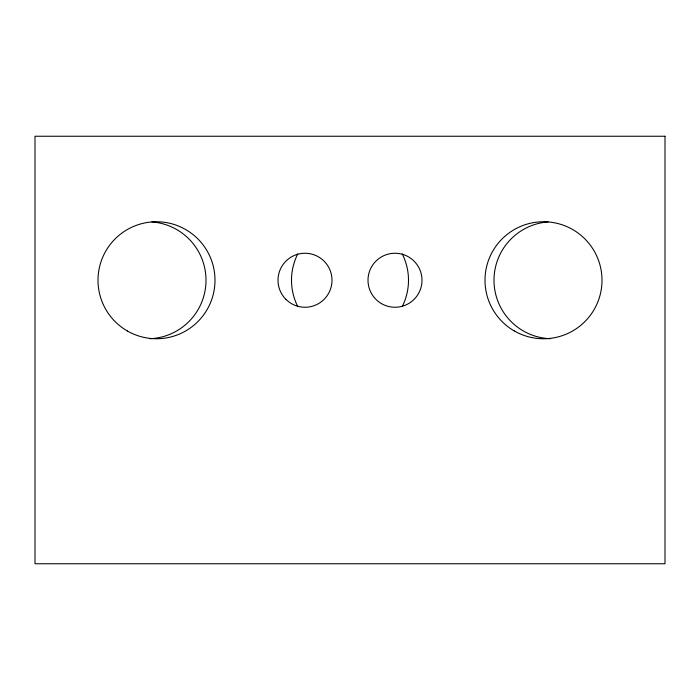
<?xml version="1.0" encoding="UTF-8"?>
<svg xmlns="http://www.w3.org/2000/svg" width="700" height="700" viewBox="0 0 700 700"><rect width="100%" height="100%" fill="white"/><g stroke="black" fill="none" stroke-linecap="round" stroke-linejoin="round"><path stroke-width="1.05" d="M550.331 338.713A58.502 58.502 0 0 1 494.008 281.348A58.502 58.502 0 0 1 548.144 221.909M402.211 253.873A58.502 58.502 0 0 1 402.211 306.626M297.789 306.626A58.502 58.502 0 0 1 297.789 253.873M151.856 221.909A58.502 58.502 0 0 1 205.992 281.348A58.502 58.502 0 0 1 149.669 338.713M665 136.246L35 136.246L35 563.754L665 563.754L665 136.246M127.251 330.916A58.502 58.502 0 0 0 214.996 280.254A58.502 58.502 0 0 0 127.251 229.591A58.502 58.502 0 0 0 127.251 330.916M514.246 330.916A58.502 58.502 0 0 0 602 280.254A58.502 58.502 0 0 0 514.246 229.591A58.502 58.502 0 0 0 514.246 330.916M285.906 299.346A27.002 27.002 0 0 0 331.082 287.236A27.002 27.002 0 0 0 298.016 254.17A27.002 27.002 0 0 0 285.906 299.346M381.5 303.634A27.002 27.002 0 0 0 422.004 280.254A27.002 27.002 0 0 0 381.5 256.865A27.002 27.002 0 0 0 381.5 303.634"/></g></svg>
